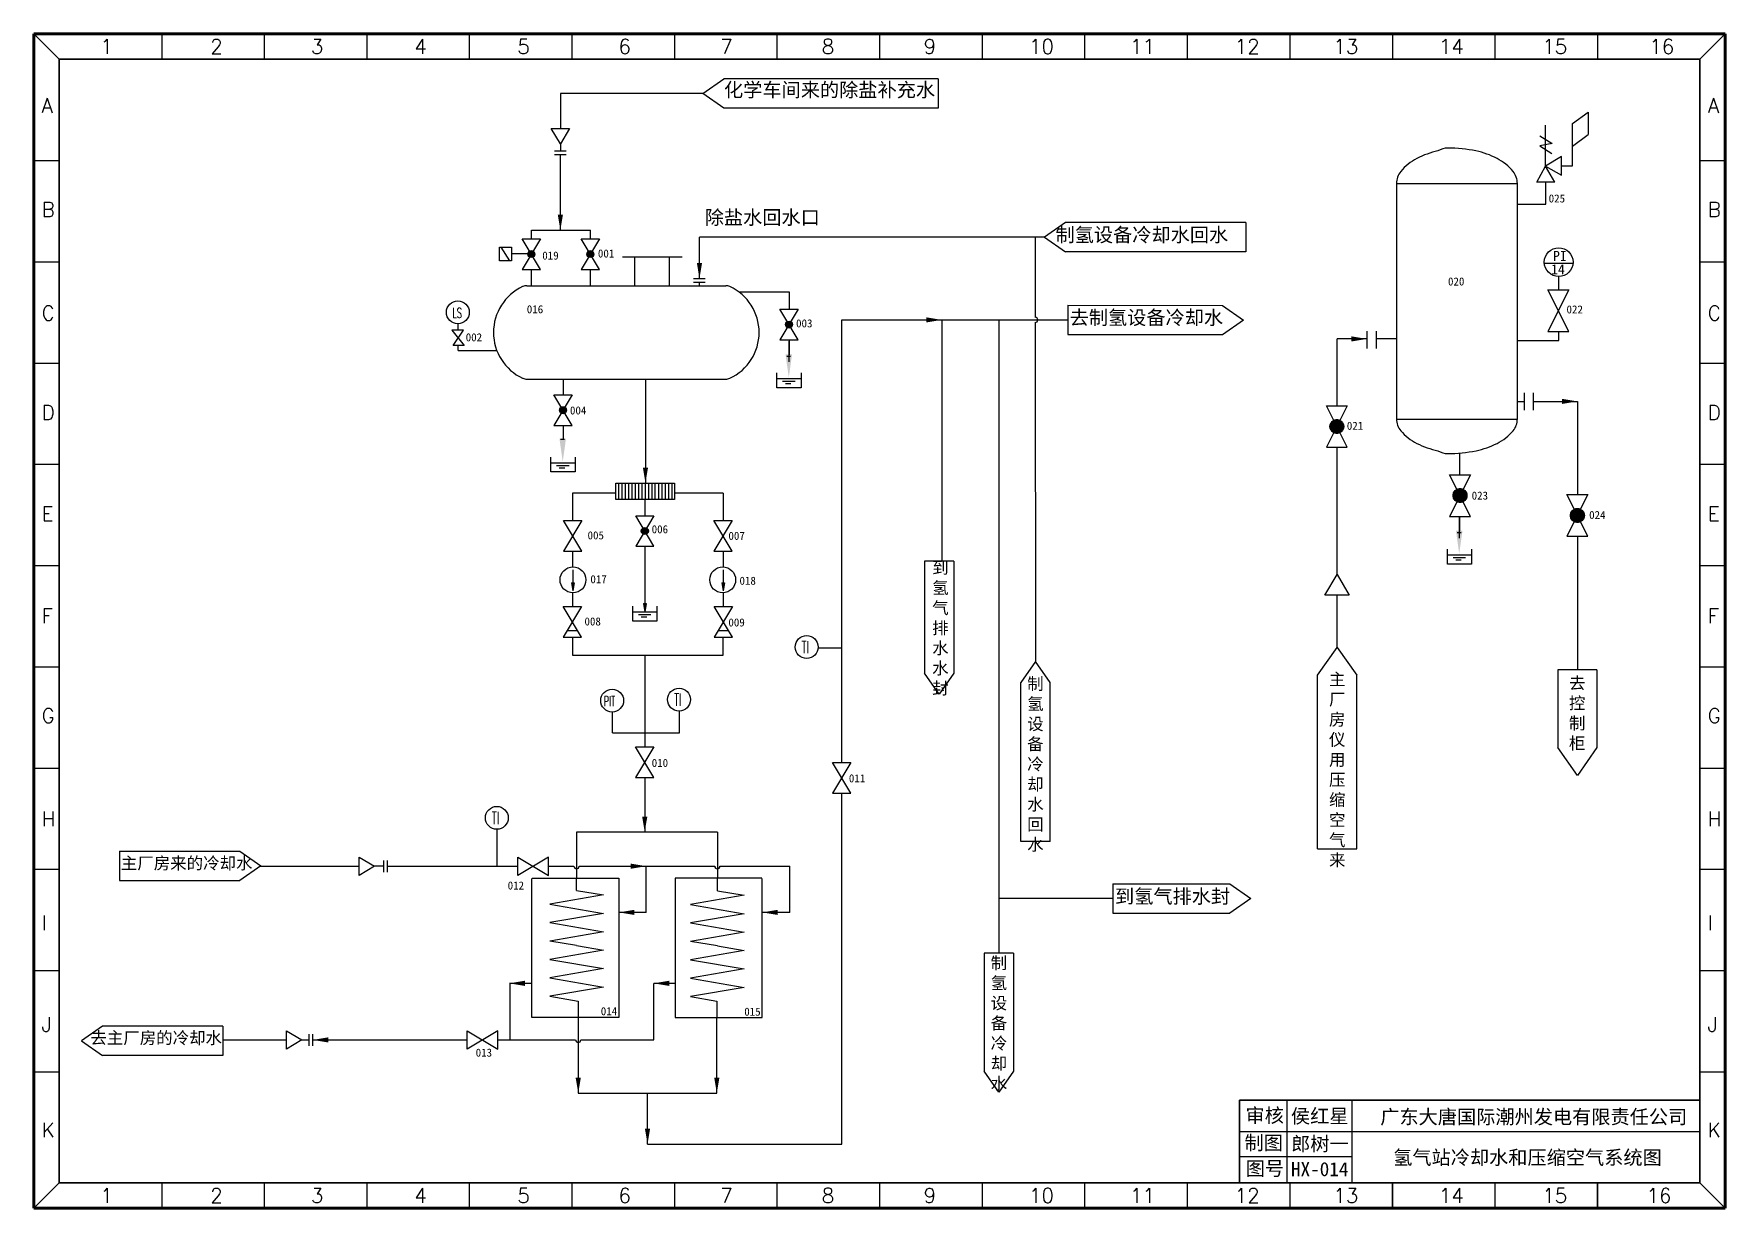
# Model space of a CAD drawing. Header units: millimetres. Extents: x 243 to 664, y 221 to 514.
import ezdxf

# ---------------------------------------------------------------- set-up
doc = ezdxf.new("R2010")
doc.units = ezdxf.units.MM
for name, pattern in [('ACAD_ISO04W100', [30.5, 24, -3, 0.5, -3]), ('ACAD_ISO12W100', [22, 12, -3, 0.5, -3, 0.5, -3]), ('DIVIDE', [1.25, 0.5, -0.25, 0, -0.25, 0, -0.25])]:
    doc.linetypes.add(name, pattern=pattern)
for name, color, linetype in [('1', 7, 'Continuous'), ('ASHADE', 5, 'DIVIDE'), ('OBJECT', 5, 'Continuous'), ('SD', 5, 'DIVIDE'), ('WORD', 5, 'Continuous')]:
    doc.layers.add(name, color=color, linetype=linetype)
doc.styles.add('HZ', font='Romand', dxfattribs={"width": 0.6, "height": 4, "bigfont": 'hztxt'})
doc.styles.get("Standard").update_dxf_attribs({"font": 'txt.shx', "height": 2})
doc.styles.add('样式 1', font='simfang_0.ttf', dxfattribs={"height": 2})

# ---------------------------------------------------------------- blocks, each defined once
blk = doc.blocks.new('A$C7A337745')
for p, q in [((0, 0), (0, 3.94)), ((0, 2.45), (6.38, 2.45)), ((6.38, 0), (0, 0)), ((1.48, 1.69), (4.79, 1.69)), ((2.22, 1.09), (3.67, 1.09)), ((6.38, 3.94), (6.38, 0))]:
    blk.add_line(p, q)

msp = doc.modelspace()

# ---------------------------------------------------------------- hatches: boundary and pattern name
h = msp.add_hatch(color=256)
h.paths.add_polyline_path([(367.62, 458.74, 0.26415), (367.2, 459.49), (366.75, 458.74), (367.2, 457.99, 0.26415)])
h.paths.add_polyline_path([(367.2, 459.49, 0.275569), (366.3, 459.49), (366.75, 458.74)])
h.paths.add_polyline_path([(366.3, 459.49, 0.26415), (365.88, 458.74, 0.26415), (366.3, 457.99), (366.75, 458.74)])
h.paths.add_polyline_path([(366.3, 457.99, 0.275569), (367.2, 457.99), (366.75, 458.74)])
h = msp.add_hatch(color=256)
h.paths.add_polyline_path([(382.29, 458.74, 0.26415), (381.87, 459.49), (381.42, 458.74), (381.87, 457.99, 0.26415)])
h.paths.add_polyline_path([(381.87, 459.49, 0.275569), (380.98, 459.49), (381.42, 458.74)])
h.paths.add_polyline_path([(380.98, 459.49, 0.26415), (380.55, 458.74, 0.26415), (380.98, 457.99), (381.42, 458.74)])
h.paths.add_polyline_path([(380.98, 457.99, 0.275569), (381.87, 457.99), (381.42, 458.74)])
h = msp.add_hatch(color=256)
h.paths.add_polyline_path([(431.73, 441.18, 0.26415), (431.3, 441.92), (430.86, 441.18), (431.3, 440.43, 0.26415)])
h.paths.add_polyline_path([(431.3, 441.92, 0.275569), (430.41, 441.92), (430.86, 441.18)])
h.paths.add_polyline_path([(430.41, 441.92, 0.26415), (429.98, 441.18, 0.26415), (430.41, 440.43), (430.86, 441.18)])
h.paths.add_polyline_path([(430.41, 440.43, 0.275569), (431.3, 440.43), (430.86, 441.18)])
h = msp.add_hatch(color=256)
h.paths.add_polyline_path([(375.48, 419.87, 0.26415), (375.05, 420.61), (374.61, 419.87), (375.05, 419.12, 0.26415)])
h.paths.add_polyline_path([(375.05, 420.61, 0.275569), (374.16, 420.61), (374.61, 419.87)])
h.paths.add_polyline_path([(374.16, 420.61, 0.26415), (373.74, 419.87, 0.26415), (374.16, 419.12), (374.61, 419.87)])
h.paths.add_polyline_path([(374.16, 419.12, 0.275569), (375.05, 419.12), (374.61, 419.87)])
h = msp.add_hatch(color=256)
h.paths.add_polyline_path([(395.84, 389.8, 0.26415), (395.42, 390.55), (394.97, 389.8), (395.42, 389.05, 0.26415)])
h.paths.add_polyline_path([(395.42, 390.55, 0.275569), (394.53, 390.55), (394.97, 389.8)])
h.paths.add_polyline_path([(394.53, 390.55, 0.26415), (394.1, 389.8, 0.26415), (394.53, 389.05), (394.97, 389.8)])
h.paths.add_polyline_path([(394.97, 389.8), (394.53, 389.05, 0.275569), (395.42, 389.05)])
for points in [[(598.41, 389.86), (596.8, 389.86), (597.6, 384.09)], [(395.32, 371.73), (394.63, 371.73), (394.97, 369.72)]]:
    msp.add_hatch(color=256).paths.add_polyline_path(points)
at = {"layer": 'ASHADE', "linetype": 'ByBlock'}
for points in [[(431.6, 433.77), (429.98, 433.77), (430.79, 428.01)], [(375.35, 412.78), (373.73, 412.78), (374.54, 407.02)]]:
    msp.add_hatch(color=0, dxfattribs=at).paths.add_polyline_path(points)
at = {"layer": 'OBJECT'}
for points in [[(377.39, 376.94), (376.69, 376.94), (377.04, 374.93)], [(414.83, 376.94), (414.13, 376.94), (414.48, 374.93)]]:
    msp.add_hatch(color=7, dxfattribs=at).paths.add_polyline_path(points)
at = {"layer": 'WORD', "linetype": 'ACAD_ISO12W100'}
h = msp.add_hatch(color=7, dxfattribs=at)
h.paths.add_polyline_path([(568.88, 415.81, 0.284079), (567.92, 417.36), (567.15, 415.81), (567.92, 414.27, 0.284079)])
h.paths.add_polyline_path([(567.15, 415.81), (566.38, 417.36, 0.284079), (565.42, 415.81, 0.284079), (566.38, 414.27)])
h.paths.add_polyline_path([(567.92, 417.36, 0.236068), (566.38, 417.36), (567.15, 415.81)])
h.paths.add_polyline_path([(567.15, 415.81), (566.38, 414.27, 0.236068), (567.92, 414.27)])
h = msp.add_hatch(color=7, dxfattribs=at)
h.paths.add_polyline_path([(599.54, 398.64, 0.284079), (598.58, 400.18), (597.81, 398.64), (598.58, 397.09, 0.284079)])
h.paths.add_polyline_path([(597.81, 398.64), (597.04, 400.18, 0.284079), (596.08, 398.64, 0.284079), (597.04, 397.09)])
h.paths.add_polyline_path([(598.58, 400.18, 0.236068), (597.04, 400.18), (597.81, 398.64)])
h.paths.add_polyline_path([(597.81, 398.64), (597.04, 397.09, 0.236068), (598.58, 397.09)])
h = msp.add_hatch(color=7, dxfattribs=at)
h.paths.add_polyline_path([(628.73, 393.67, 0.284079), (627.78, 395.21), (627.01, 393.67), (627.78, 392.12, 0.284079)])
h.paths.add_polyline_path([(627.01, 393.67), (626.23, 395.21, 0.284079), (625.28, 393.67, 0.284079), (626.23, 392.12)])
h.paths.add_polyline_path([(627.78, 395.21, 0.236068), (626.23, 395.21), (627.01, 393.67)])
h.paths.add_polyline_path([(627.01, 393.67), (626.23, 392.12, 0.236068), (627.78, 392.12)])

# ---------------------------------------------------------------- linework, layer by layer
at = {"color": 0, "lineweight": 50}
for p, q in [((242.94, 221.24), (242.94, 513.56)), ((242.94, 513.56), (663.78, 513.56)), ((663.78, 513.56), (663.78, 221.24)), ((663.78, 221.24), (242.94, 221.24))]:
    msp.add_line(p, q, dxfattribs=at)
at = {"color": 0}
for p, q in [((249.24, 507.26), (242.94, 513.56)), ((274.75, 513.56), (274.75, 507.26)), ((300.27, 513.56), (300.27, 507.26)), ((325.78, 513.56), (325.78, 507.26)), ((351.3, 513.56), (351.3, 507.26)), ((376.81, 513.56), (376.81, 507.26)), ((402.33, 513.56), (402.33, 507.26)), ((427.84, 513.56), (427.84, 507.26)), ((453.36, 513.56), (453.36, 507.26)), ((478.87, 513.56), (478.87, 507.26)), ((504.39, 513.56), (504.39, 507.26)), ((529.9, 513.56), (529.9, 507.26)), ((555.42, 513.56), (555.42, 507.26)), ((580.98, 513.56), (580.98, 507.26)), ((606.49, 513.56), (606.49, 507.26)), ((632.01, 513.56), (632.01, 507.26)), ((657.48, 507.26), (663.78, 513.56)), ((249.24, 481.92), (242.94, 481.92)), ((663.78, 481.92), (657.48, 481.92)), ((663.78, 481.92), (657.48, 481.92)), ((249.24, 456.72), (242.94, 456.72)), ((663.78, 456.72), (657.48, 456.72)), ((249.24, 431.52), (242.94, 431.52)), ((663.78, 431.52), (657.48, 431.52)), ((249.24, 406.32), (242.94, 406.32)), ((663.78, 406.32), (657.48, 406.32)), ((249.24, 381.12), (242.94, 381.12)), ((663.78, 381.12), (657.48, 381.12)), ((249.24, 355.92), (242.94, 355.92)), ((663.78, 355.92), (657.48, 355.92)), ((249.24, 330.72), (242.94, 330.72)), ((663.78, 330.72), (657.48, 330.72)), ((249.24, 305.52), (242.94, 305.52)), ((663.78, 305.52), (657.48, 305.52)), ((249.24, 280.32), (242.94, 280.32)), ((663.78, 280.32), (657.48, 280.32)), ((249.24, 255.12), (242.94, 255.12)), ((663.78, 255.12), (657.48, 255.12)), ((554.79, 227.54), (554.79, 248.17)), ((570.94, 227.54), (570.94, 248.17)), ((542.91, 240.37), (657.48, 240.37)), ((559.33, 240.37), (657.29, 240.37)), ((542.91, 234.1), (570.92, 234.1)), ((249.24, 227.54), (242.94, 221.24)), ((274.75, 227.54), (274.75, 221.24)), ((274.75, 227.54), (274.75, 221.24)), ((300.27, 227.54), (300.27, 221.24)), ((325.78, 227.54), (325.78, 221.24)), ((351.3, 227.54), (351.3, 221.24)), ((376.81, 227.54), (376.81, 221.24)), ((402.33, 227.54), (402.33, 221.24)), ((427.84, 227.54), (427.84, 221.24)), ((453.36, 227.54), (453.36, 221.24)), ((478.87, 227.54), (478.87, 221.24)), ((504.39, 227.54), (504.39, 221.24)), ((529.9, 227.54), (529.9, 221.24)), ((555.42, 227.54), (555.42, 221.24)), ((555.42, 227.54), (555.42, 221.24)), ((580.93, 227.54), (580.93, 221.24)), ((580.98, 227.54), (580.98, 221.24)), ((606.45, 227.54), (606.45, 221.24)), ((606.49, 227.54), (606.49, 221.24)), ((631.96, 227.54), (631.96, 221.24)), ((632.01, 227.54), (632.01, 221.24)), ((657.48, 227.54), (663.78, 221.24))]:
    msp.add_line(p, q, dxfattribs=at)
at = {"color": 0, "lineweight": 30}
for p, q in [((249.24, 507.26), (657.48, 507.26)), ((249.24, 227.54), (249.24, 507.26)), ((657.48, 507.26), (657.48, 227.54)), ((542.91, 248.17), (657.48, 248.17)), ((542.91, 227.54), (542.91, 248.17)), ((657.48, 227.54), (249.24, 227.54))]:
    msp.add_line(p, q, dxfattribs=at)
for p, q in [((467.99, 502.37), (467.99, 495.05)), ((621.38, 476.66), (616.94, 476.66)), ((544.48, 466.58), (544.48, 459.27)), ((576.91, 439.57), (576.91, 435.25)), ((613.75, 424.19), (613.75, 419.87)), ((597.67, 409.08), (597.67, 403.84)), ((394.97, 397.62), (394.97, 393.75)), ((597.67, 393.45), (597.67, 389.74)), ((597.67, 388.02), (597.67, 393.13)), ((597.08, 389.41), (598.07, 389.41)), ((394.97, 385.99), (394.97, 371.73)), ((394.63, 371.73), (394.97, 369.72)), ((394.63, 371.73), (395.32, 371.73)), ((395.32, 371.73), (394.97, 369.72)), ((375.65, 365), (378.25, 365)), ((413.18, 365), (415.78, 365))]:
    msp.add_line(p, q)
at = {"color": 3}
msp.add_line((409.42, 498.71), (373.95, 498.71), dxfattribs=at)
at = {"color": 251}
for p, q in [((582.01, 476.29), (582.01, 417.68)), ((582.01, 476.29), (612.07, 476.29)), ((612.07, 417.68), (612.07, 476.29)), ((389.39, 458.02), (404.27, 458.02)), ((392.45, 450.86), (392.45, 458.02)), ((401.08, 450.86), (401.08, 458.02)), ((365.62, 450.86), (415.11, 450.86)), ((365.62, 427.6), (415.11, 427.6)), ((582.01, 417.68), (612.07, 417.68))]:
    msp.add_line(p, q, dxfattribs=at)
at = {"color": 40}
msp.add_line((494.42, 462.93), (408.56, 462.93), dxfattribs=at)
at = {"color": 142}
for p, q in [((483.07, 442.35), (483.07, 284.7)), ((299.22, 306.37), (323.93, 306.37)), ((329.99, 306.37), (327.74, 306.37)), ((511.38, 298.32), (483.07, 298.32))]:
    msp.add_line(p, q, dxfattribs=at)
at = {"color": 7}
for p, q in [((388.41, 401.74), (388.41, 397.62)), ((389.23, 401.74), (389.23, 397.62)), ((390.05, 401.74), (390.05, 397.62)), ((390.87, 401.74), (390.87, 397.62)), ((391.74, 401.74), (391.74, 397.62)), ((392.56, 401.74), (392.56, 397.62)), ((393.38, 401.74), (393.38, 397.62)), ((394.2, 401.74), (394.2, 397.62)), ((395.03, 401.74), (395.03, 397.62)), ((395.85, 401.74), (395.85, 397.62)), ((396.67, 401.74), (396.67, 397.62)), ((397.49, 401.74), (397.49, 397.62)), ((398.36, 401.74), (398.36, 397.62)), ((399.18, 401.74), (399.18, 397.62)), ((400, 401.74), (400, 397.62)), ((400.82, 401.74), (400.82, 397.62)), ((401.72, 401.74), (401.72, 397.62)), ((366.83, 268.72), (366.83, 303.3)), ((366.92, 303.39), (388.46, 303.39)), ((388.46, 303.39), (388.46, 268.72)), ((402.53, 303.39), (402.53, 268.72)), ((424.07, 303.39), (402.53, 303.39)), ((424.16, 268.72), (424.16, 303.3)), ((388.46, 268.72), (366.83, 268.72)), ((402.53, 268.72), (424.16, 268.72))]:
    msp.add_line(p, q, dxfattribs=at)
at = {"color": 1}
for p, q in [((366.83, 277.21), (361.26, 277.21)), ((361.34, 277.21), (361.34, 263.13)), ((402.53, 277.21), (397.17, 277.21)), ((397.17, 263.13), (397.17, 277.21)), ((289.98, 263.13), (305.83, 263.13)), ((309.64, 263.13), (311.43, 263.13)), ((312.35, 263.13), (341.65, 263.13)), ((341.65, 263.13), (350.76, 263.13)), ((358.51, 263.13), (377.75, 263.13)), ((379.04, 263.13), (397.17, 263.13))]:
    msp.add_line(p, q, dxfattribs=at)
at = {"color": 251}
for points in [[(612.07, 476.29, 0.171859), (611, 479.3, 0.104702), (607.01, 482.54, 0.066092), (601.77, 484.4, 0.052233), (594.79, 485.13, 0.141536), (592.3, 484.4, 0.066092), (587.07, 482.54, 0.104702), (583.07, 479.3, 0.171859), (582.01, 476.29, 0.197562)], [(582.01, 417.68, 0.175263), (583.06, 414.77, 0.1041), (587.07, 411.6, 0.064725), (592.3, 409.79, 0.137836), (594.79, 409.08, 0.05088), (601.78, 409.79, 0.064725), (607.01, 411.6, 0.1041), (611.02, 414.77, 0.175263), (612.07, 417.68, 0.201475)]]:
    msp.add_lwpolyline(points, format="xyb", dxfattribs=at)
at = {"color": 7}
msp.add_lwpolyline([(387.73, 401.74), (402.38, 401.74), (402.38, 397.62), (387.73, 397.62)], close=True, dxfattribs=at)
for centre in [(366.75, 458.74), (381.42, 458.74), (430.86, 441.18), (374.61, 419.87), (394.97, 389.8)]:
    msp.add_circle(centre, 0.872)
for centre in [(377.09, 377.64), (414.34, 377.64)]:
    msp.add_circle(centre, 3.22, dxfattribs=at)
at = {"color": 251}
for centre, radius, start, end in [((369.89, 439.23), 12.58, 115.0133, 244.9867), ((365.62, 448.39), 2.47, 90, 115.0133), ((415.11, 448.39), 2.47, 64.9867, 90), ((410.83, 439.23), 12.58, 295.0133, 64.9867), ((365.62, 430.07), 2.47, 244.9867, 270), ((415.11, 430.07), 2.47, 270, 295.0096)]:
    msp.add_arc(centre, radius, start, end, dxfattribs=at)
at = {"color": 40}
msp.add_arc((492.11, 442.35), 0.649, 270, 90, dxfattribs=at)
at = {"color": 142}
for centre in [(377.98, 306.37), (413.01, 306.37)]:
    msp.add_arc(centre, 0.649, 180, 360, dxfattribs=at)
at = {"color": 1}
msp.add_arc((378.4, 263.13), 0.649, 180, 0, dxfattribs=at)
for points in [[(365.12, 277.86), (365.12, 276.57), (361.26, 277.21)], [(401.03, 277.86), (401.03, 276.57), (397.17, 277.21)], [(316.21, 263.77), (316.21, 262.48), (312.35, 263.13)]]:
    msp.add_solid(points, dxfattribs=at)
at = {"layer": '1'}
for p, q in [((409.42, 498.71), (414.63, 502.37)), ((414.63, 495.05), (409.42, 498.71)), ((499.62, 466.58), (494.42, 462.93)), ((494.42, 462.93), (499.62, 459.27)), ((500.25, 446.01), (500.25, 438.7)), ((538.72, 445.95), (543.92, 442.29)), ((543.92, 442.29), (538.72, 438.64)), ((471.85, 382.3), (464.54, 382.3)), ((562.36, 353.89), (567.23, 360.83)), ((567.23, 360.83), (572.1, 353.89)), ((567.23, 360.83), (572.1, 353.89)), ((468.19, 349.21), (464.54, 354.41)), ((471.85, 354.41), (468.19, 349.21)), ((492.15, 357.29), (488.49, 352.09)), ((492.15, 357.29), (488.49, 352.09)), ((495.8, 352.09), (492.15, 357.29)), ((631.88, 355.28), (622.13, 355.28)), ((627.01, 328.97), (622.13, 335.91)), ((627.01, 328.97), (622.13, 335.91)), ((631.88, 335.91), (627.01, 328.97)), ((495.8, 312.51), (488.49, 312.51)), ((264.26, 310.13), (264.26, 302.82)), ((294.21, 310.13), (299.41, 306.48)), ((562.36, 310.67), (572.1, 310.67)), ((299.41, 306.48), (294.21, 302.82)), ((511.38, 301.97), (511.38, 294.66)), ((540.55, 301.97), (545.75, 298.32)), ((545.75, 298.32), (540.55, 294.66)), ((486.73, 284.7), (479.42, 284.7)), ((259.99, 266.53), (254.79, 262.88)), ((289.98, 266.53), (289.98, 259.22)), ((254.79, 262.88), (259.99, 259.22)), ((483.07, 250.11), (479.42, 255.31)), ((483.07, 250.11), (479.42, 255.31)), ((486.73, 255.31), (483.07, 250.11))]:
    msp.add_line(p, q, dxfattribs=at)
at = {"layer": '1', "color": 7}
for p, q in [((467.99, 502.37), (414.63, 502.37)), ((467.99, 495.05), (414.63, 495.05)), ((544.48, 466.58), (499.62, 466.58)), ((544.48, 459.27), (499.62, 459.27)), ((500.25, 446.01), (538.72, 445.95)), ((500.25, 438.7), (538.8, 438.7)), ((464.54, 382.3), (464.54, 354.41)), ((471.85, 382.3), (471.85, 354.41)), ((562.36, 310.67), (562.36, 353.89)), ((572.1, 310.67), (572.1, 353.89)), ((622.13, 355.28), (622.13, 335.91)), ((631.88, 355.28), (631.88, 335.91)), ((488.49, 312.51), (488.49, 352.09)), ((495.8, 312.51), (495.8, 352.09)), ((264.26, 310.13), (294.21, 310.13)), ((264.26, 302.82), (294.21, 302.82)), ((511.38, 301.97), (540.55, 301.97)), ((511.38, 294.66), (540.55, 294.66)), ((479.42, 284.7), (479.42, 255.31)), ((486.73, 284.7), (486.73, 255.31)), ((289.98, 266.53), (259.99, 266.53)), ((289.98, 259.22), (259.99, 259.22))]:
    msp.add_line(p, q, dxfattribs=at)
at = {"layer": 'OBJECT', "color": 3, "linetype": 'ACAD_ISO04W100'}
for p, q in [((373.95, 498.71), (373.95, 489.97)), ((373.95, 486.15), (373.95, 484.36))]:
    msp.add_line(p, q, dxfattribs=at)
at = {"layer": 'OBJECT', "color": 7}
for p, q in [((625.82, 491.21), (629.66, 494.07)), ((629.66, 494.07), (629.66, 488.48)), ((371.68, 489.97), (376.22, 489.97)), ((373.95, 486.15), (371.68, 489.97)), ((376.22, 489.97), (373.95, 486.15)), ((619.08, 480.65), (619.08, 490.85)), ((625.82, 480.71), (625.82, 491.21)), ((625.82, 485.62), (629.66, 488.48)), ((375.41, 484.36), (372.49, 484.36)), ((617.64, 488.14), (620.75, 486.27)), ((620.75, 486.27), (617.64, 485.65)), ((617.64, 485.65), (620.65, 483.79)), ((375.41, 483.44), (372.49, 483.44)), ((616.94, 476.66), (619.08, 480.65)), ((623.02, 483.01), (619.08, 480.65)), ((621.38, 476.66), (619.08, 480.65)), ((619.08, 480.65), (623.02, 478.41)), ((623.02, 478.41), (623.02, 483.01)), ((623.02, 480.71), (625.82, 480.71)), ((361.42, 457.05), (359.2, 460.47)), ((367.06, 458.76), (361.82, 458.76)), ((364.48, 462.55), (369.02, 462.55)), ((369.02, 454.93), (364.48, 462.55)), ((369.02, 462.55), (364.48, 454.93)), ((383.7, 462.55), (379.15, 454.93)), ((383.7, 454.93), (379.15, 462.55)), ((379.15, 462.55), (383.7, 462.55)), ((364.48, 454.93), (369.02, 454.93)), ((379.15, 454.93), (383.7, 454.93)), ((410.02, 452.58), (407.11, 452.58)), ((622.35, 449.81), (622.35, 453.05)), ((619.69, 449.81), (624.87, 449.81)), ((624.87, 439.44), (619.69, 449.81)), ((624.87, 449.81), (619.69, 439.44)), ((428.58, 444.99), (433.13, 444.99)), ((433.13, 437.36), (428.58, 444.99)), ((433.13, 444.99), (428.58, 437.36)), ((349.89, 439.77), (346.95, 439.77)), ((346.95, 439.77), (350, 435.96)), ((347.25, 435.96), (349.89, 439.77)), ((348.53, 439.77), (348.53, 441.39)), ((574.61, 439.57), (574.61, 435.25)), ((619.69, 439.44), (624.87, 439.44)), ((350, 435.96), (347.25, 435.96)), ((348.53, 434.74), (348.53, 435.96)), ((348.53, 434.74), (358.14, 434.74)), ((428.58, 437.36), (433.13, 437.36)), ((376.88, 423.68), (372.33, 416.06)), ((376.88, 416.06), (372.33, 423.68)), ((372.33, 423.68), (376.88, 423.68)), ((564.56, 421), (569.74, 421)), ((569.74, 421), (564.56, 410.63)), ((569.74, 410.63), (564.56, 421)), ((616.04, 424.19), (616.04, 419.87)), ((372.33, 416.06), (376.88, 416.06)), ((564.56, 410.63), (569.74, 410.63)), ((600.4, 393.45), (595.22, 403.82)), ((600.4, 403.82), (595.22, 393.45)), ((595.22, 403.82), (600.4, 403.82)), ((629.6, 388.48), (624.41, 398.85)), ((629.6, 398.85), (624.41, 388.48)), ((624.41, 398.85), (629.6, 398.85)), ((379.28, 392.39), (374.74, 384.77)), ((379.28, 384.77), (374.74, 392.39)), ((374.74, 392.39), (379.28, 392.39)), ((392.7, 393.61), (397.25, 393.61)), ((397.25, 385.99), (392.7, 393.61)), ((397.25, 393.61), (392.7, 385.99)), ((412.15, 392.39), (416.69, 392.39)), ((416.69, 384.77), (412.15, 392.39)), ((416.69, 392.39), (412.15, 384.77)), ((595.22, 393.45), (600.4, 393.45)), ((624.41, 388.48), (629.6, 388.48)), ((374.74, 384.77), (379.28, 384.77)), ((392.7, 385.99), (397.25, 385.99)), ((412.15, 384.77), (416.69, 384.77)), ((377.04, 380.13), (377.04, 376.94)), ((414.48, 380.13), (414.48, 376.94)), ((564.2, 373.86), (567.23, 378.94)), ((567.23, 378.94), (570.26, 373.86)), ((376.69, 376.94), (377.39, 376.94)), ((376.69, 376.94), (377.04, 374.93)), ((377.39, 376.94), (377.04, 374.93)), ((414.13, 376.94), (414.83, 376.94)), ((414.13, 376.94), (414.48, 374.93)), ((414.83, 376.94), (414.48, 374.93)), ((374.68, 371), (379.22, 371)), ((379.22, 363.37), (374.68, 371)), ((379.22, 371), (374.68, 363.37)), ((416.75, 371), (412.21, 363.37)), ((416.75, 363.37), (412.21, 371)), ((412.21, 371), (416.75, 371)), ((570.26, 373.86), (564.2, 373.86)), ((374.68, 363.37), (379.22, 363.37)), ((412.21, 363.37), (416.75, 363.37)), ((443.96, 360.67), (438.08, 360.67)), ((386.9, 339.55), (386.9, 344.76)), ((403.56, 339.55), (403.56, 345)), ((386.9, 339.55), (403.56, 339.55)), ((397.21, 336.05), (392.67, 328.43)), ((397.21, 328.43), (392.67, 336.05)), ((392.67, 336.05), (397.21, 336.05)), ((392.67, 328.43), (397.21, 328.43)), ((441.69, 332.15), (446.23, 332.15)), ((446.23, 324.53), (441.69, 332.15)), ((446.23, 332.15), (441.69, 324.53)), ((441.69, 324.53), (446.23, 324.53)), ((358.2, 306.37), (358.2, 315.55)), ((323.93, 304.09), (323.93, 308.64)), ((323.93, 308.64), (327.74, 306.37)), ((329.99, 304.91), (329.99, 307.82)), ((330.91, 304.91), (330.91, 307.82)), ((363.37, 304.09), (363.37, 308.64)), ((363.37, 308.64), (370.99, 304.09)), ((370.99, 308.64), (363.37, 304.09)), ((370.99, 304.09), (370.99, 308.64)), ((327.74, 306.37), (323.93, 304.09)), ((305.83, 265.4), (309.64, 263.13)), ((305.83, 260.85), (305.83, 265.4)), ((350.76, 265.4), (358.38, 260.85)), ((358.38, 265.4), (350.76, 260.85)), ((350.76, 260.85), (350.76, 265.4)), ((358.38, 260.85), (358.38, 265.4)), ((309.64, 263.13), (305.83, 260.85)), ((311.43, 261.67), (311.43, 264.58)), ((312.35, 261.67), (312.35, 264.58))]:
    msp.add_line(p, q, dxfattribs=at)
at = {"layer": 'OBJECT', "color": 3}
for p, q in [((373.95, 475.38), (373.95, 483.44)), ((373.95, 464.7), (373.95, 475.38)), ((366.75, 464.68), (381.45, 464.68)), ((366.75, 462.69), (366.75, 464.68)), ((381.42, 462.66), (381.42, 464.68)), ((366.75, 450.93), (366.75, 454.93)), ((381.42, 450.88), (381.42, 454.93))]:
    msp.add_line(p, q, dxfattribs=at)
at = {"layer": 'OBJECT', "color": 0}
for p, q in [((619.16, 471.17), (619.16, 476.67)), ((612.07, 471.17), (619.16, 471.17)), ((410.02, 451.66), (407.11, 451.66)), ((418.38, 449.3), (430.86, 449.3)), ((430.86, 449.3), (430.86, 445.13)), ((622.35, 437.26), (622.35, 439.44)), ((430.86, 437.36), (430.86, 433.65)), ((430.86, 431.93), (430.86, 437.05)), ((612.07, 437.26), (622.35, 437.26)), ((374.61, 427.52), (374.61, 423.82)), ((374.61, 416.06), (374.61, 412.66))]:
    msp.add_line(p, q, dxfattribs=at)
at = {"layer": 'OBJECT', "color": 40}
for p, q in [((408.56, 452.63), (408.56, 462.93)), ((395.12, 427.6), (395.12, 401.74)), ((377.01, 399.26), (377.01, 392.53)), ((387.73, 399.26), (377.01, 399.26)), ((414.42, 399.26), (402.38, 399.26)), ((414.42, 399.26), (414.42, 392.53)), ((377.01, 384.77), (377.01, 380.89)), ((414.42, 384.77), (414.42, 380.89)), ((376.95, 374.38), (376.95, 371)), ((414.48, 374.38), (414.48, 371)), ((376.95, 363.37), (376.95, 358.89)), ((414.48, 358.89), (414.48, 363.37)), ((376.95, 358.89), (414.48, 358.89)), ((394.94, 358.89), (394.94, 336.05)), ((394.94, 328.43), (394.94, 314.86)), ((413.01, 314.86), (377.98, 314.86)), ((377.98, 314.86), (377.98, 303.39)), ((413.01, 314.86), (413.01, 303.39)), ((377.98, 300.35), (377.98, 303.39)), ((413.01, 300.26), (413.01, 303.39)), ((384.65, 299.2), (371.31, 296.91)), ((377.98, 300.35), (384.65, 299.2)), ((419.68, 299.12), (406.34, 296.83)), ((413.01, 300.26), (419.68, 299.12)), ((371.31, 296.91), (384.65, 294.62)), ((384.65, 294.62), (371.31, 292.33)), ((406.34, 296.83), (419.68, 294.53)), ((371.31, 292.33), (384.65, 290.03)), ((419.68, 294.53), (406.34, 292.24)), ((406.34, 292.24), (419.68, 289.95)), ((384.65, 290.03), (371.31, 287.74)), ((377.98, 286.6), (371.31, 287.74)), ((419.68, 289.95), (406.34, 287.66)), ((413.01, 286.51), (406.34, 287.66))]:
    msp.add_line(p, q, dxfattribs=at)
at = {"layer": 'OBJECT', "color": 251}
for p, q in [((408.56, 450.88), (408.56, 451.66)), ((582.01, 437.61), (576.91, 437.61)), ((612.09, 422.07), (613.75, 422.07))]:
    msp.add_line(p, q, dxfattribs=at)
at = {"layer": 'OBJECT', "color": 142}
for p, q in [((443.96, 332.15), (443.96, 442.35)), ((443.96, 442.35), (500.25, 442.35)), ((443.96, 237.17), (443.96, 324.53)), ((330.91, 306.37), (363.37, 306.37)), ((370.99, 306.37), (377.33, 306.37)), ((378.63, 306.37), (412.36, 306.37)), ((395.29, 294.87), (395.29, 306.37)), ((413.66, 306.37), (431.08, 306.37)), ((431.08, 294.87), (431.08, 306.37)), ((395.29, 294.87), (388.52, 294.87)), ((431.08, 294.87), (424.16, 294.87)), ((377.98, 286.6), (384.65, 285.45)), ((413.01, 286.51), (419.68, 285.37)), ((384.65, 285.45), (371.31, 283.16)), ((371.31, 283.16), (384.65, 280.87)), ((419.68, 285.37), (406.34, 283.08)), ((406.34, 283.08), (419.68, 280.78)), ((384.65, 280.87), (371.31, 278.58)), ((371.31, 278.58), (384.65, 276.28)), ((419.68, 280.78), (406.34, 278.49)), ((406.34, 278.49), (419.68, 276.2)), ((384.65, 276.28), (371.31, 273.99)), ((371.31, 273.99), (378.4, 272.78)), ((419.68, 276.2), (406.34, 273.91)), ((406.34, 273.91), (412.88, 272.79)), ((378.4, 272.78), (378.4, 268.72)), ((412.88, 272.79), (412.88, 268.72)), ((378.4, 268.72), (378.4, 249.87)), ((412.88, 249.87), (412.88, 268.72)), ((378.4, 249.87), (412.88, 249.87)), ((395.64, 237.17), (395.64, 249.87)), ((395.64, 237.17), (443.96, 237.17))]:
    msp.add_line(p, q, dxfattribs=at)
at = {"layer": 'OBJECT', "color": 4}
for p, q in [((567.23, 421), (567.23, 437.61)), ((574.61, 437.61), (567.23, 437.61)), ((616.04, 422.07), (627.01, 422.07)), ((627.01, 422.07), (627.01, 398.85)), ((567.23, 378.94), (567.23, 410.63)), ((627.01, 388.48), (627.01, 355.28)), ((567.23, 360.83), (567.23, 373.86))]:
    msp.add_line(p, q, dxfattribs=at)
at = {"layer": 'OBJECT', "color": 7}
msp.add_lwpolyline([(361.82, 457.04), (358.78, 457.04), (358.78, 460.47), (361.82, 460.47)], close=True, dxfattribs=at)
for centre, radius in [((622.36, 456.73), 3.58), ((348.44, 444.24), 2.85), ((597.81, 398.64), 1.73), ((627.01, 393.67), 1.73), ((627.01, 393.67), 1.73), ((435.24, 360.91), 2.85), ((386.84, 347.6), 2.85), ((403.49, 347.84), 2.85), ((358.14, 318.4), 2.85)]:
    msp.add_circle(centre, radius, dxfattribs=at)
at = {"layer": 'OBJECT', "color": 3, "linetype": 'ByBlock'}
msp.add_solid([(373.31, 468.56), (374.59, 468.56), (373.95, 464.7)], dxfattribs=at)
at = {"layer": 'OBJECT', "color": 40, "linetype": 'ByBlock'}
for points in [[(407.92, 456.49), (409.21, 456.49), (408.56, 452.63)], [(394.48, 405.6), (395.77, 405.6), (395.12, 401.74)], [(394.3, 318.72), (395.59, 318.72), (394.94, 314.86)]]:
    msp.add_solid(points, dxfattribs=at)
at = {"layer": 'OBJECT', "color": 142, "linetype": 'ByBlock'}
for points in [[(464.98, 443), (464.98, 441.71), (468.84, 442.35)], [(391.43, 305.72), (391.43, 307.01), (395.29, 306.37)], [(392.38, 295.51), (392.38, 294.23), (388.52, 294.87)], [(428.02, 295.51), (428.02, 294.23), (424.16, 294.87)], [(377.75, 253.74), (379.04, 253.74), (378.4, 249.87)], [(412.23, 253.74), (413.52, 253.74), (412.88, 249.87)], [(394.99, 241.03), (396.28, 241.03), (395.64, 237.17)]]:
    msp.add_solid(points, dxfattribs=at)
at = {"layer": 'OBJECT', "color": 4}
for points in [[(570.75, 436.97), (570.75, 438.26), (574.61, 437.61)], [(623.15, 421.43), (623.15, 422.71), (627.01, 422.07)]]:
    msp.add_solid(points, dxfattribs=at)
at = {"layer": 'SD', "color": 0, "ltscale": 15}
for p, q in [((430.27, 433.32), (431.25, 433.32)), ((374.02, 412.66), (375, 412.66))]:
    msp.add_line(p, q, dxfattribs=at)
at = {"layer": 'WORD', "color": 40}
for p, q in [((492.11, 462.93), (492.11, 443)), ((492.11, 441.7), (492.15, 357.29))]:
    msp.add_line(p, q, dxfattribs=at)
at = {"layer": 'WORD', "color": 7}
msp.add_line((618.79, 456.45), (625.92, 456.45), dxfattribs=at)
at = {"layer": 'WORD', "color": 142}
msp.add_line((468.84, 442.35), (468.84, 382.5), dxfattribs=at)
at = {"layer": 'WORD', "color": 7, "linetype": 'ACAD_ISO12W100'}
for centre in [(567.15, 415.81), (597.81, 398.64), (627.01, 393.67)]:
    msp.add_circle(centre, 1.73, dxfattribs=at)

# ---------------------------------------------------------------- block references
at = {"xscale": 0.9450000000000615, "yscale": 0.9450000000000615, "zscale": 0.9449999999999998}
for p in [(427.84, 425.48), (371.59, 404.49), (594.66, 381.57), (391.96, 367.4)]:
    msp.add_blockref('A$C7A337745', p, dxfattribs=at)

# ---------------------------------------------------------------- texts
at = {"color": 0}
for s, height, p in [('1', 3.62, (259.5, 508.6)), ('2', 3.62, (286.83, 508.6)), ('3', 3.62, (311.88, 508.6)), ('4', 3.62, (337.62, 508.6)), ('5', 3.62, (363.26, 508.6)), ('6', 3.62, (388.4, 508.6)), ('7', 3.62, (413.74, 508.6)), ('8', 3.62, (438.99, 508.6)), ('9', 3.62, (464.33, 508.6)), ('10', 3.616, (490.57, 508.6)), ('11', 3.616, (515.71, 508.6)), ('12', 3.616, (541.75, 508.6)), ('13', 3.616, (566.3, 508.6)), ('14', 3.616, (592.54, 508.6)), ('15', 3.616, (618.28, 508.6)), ('16', 3.616, (644.92, 508.6)), ('A', 3.62, (244.9, 493.91)), ('A', 3.62, (659.44, 493.91)), ('B', 3.62, (244.9, 468.01)), ('B', 3.62, (659.44, 468.01)), ('C', 3.62, (244.9, 442.23)), ('C', 3.62, (659.44, 442.23)), ('D', 3.62, (244.9, 417.5)), ('D', 3.62, (659.44, 417.5)), ('E', 3.62, (244.9, 392.3)), ('E', 3.62, (659.44, 392.3)), ('F', 3.62, (244.9, 366.87)), ('F', 3.62, (659.44, 366.87)), ('G', 3.62, (244.9, 342.02)), ('G', 3.62, (659.44, 342.02)), ('H', 3.62, (244.9, 316.36)), ('H', 3.62, (659.44, 316.36)), ('I', 3.62, (244.9, 290.46)), ('I', 3.62, (659.44, 290.46)), ('J', 3.62, (244.9, 265.15)), ('J', 3.62, (659.44, 265.15)), ('K', 3.62, (244.9, 238.9)), ('K', 3.62, (659.44, 238.9)), ('1', 3.62, (259.5, 222.58)), ('2', 3.62, (286.83, 222.58)), ('3', 3.62, (311.88, 222.58)), ('4', 3.62, (337.62, 222.58)), ('5', 3.62, (363.26, 222.58)), ('6', 3.62, (388.4, 222.58)), ('7', 3.62, (413.74, 222.58)), ('8', 3.62, (438.99, 222.58)), ('9', 3.62, (464.33, 222.58)), ('10', 3.616, (490.57, 222.58)), ('11', 3.616, (515.71, 222.58)), ('12', 3.616, (541.75, 222.58)), ('13', 3.616, (566.3, 222.58)), ('14', 3.616, (592.54, 222.58)), ('15', 3.616, (618.28, 222.58)), ('16', 3.616, (644.21, 222.58))]:
    msp.add_text(s, height=height, dxfattribs=at).set_placement(p)
at = {"attachment_point": 1}
for s, width, insert, char_height in [('{\\fFangSong_GB2312|b0|i0|c134|p49;化学车间来的除盐补充水}', 63.1507, (414.67, 501.36), 3.5), ('{\\fFangSong_GB2312|b0|i0|c134|p49;除盐水回水口}', 32.3586, (409.87, 469.61), 3.5), ('{\\fFangSong_GB2312|b0|i0|c134|p49;制氢设备冷却水回水}', 46.8505, (497.16, 465.28), 3.5), ('{\\fFangSong_GB2312|b0|i0|c134|p49;去制氢设备冷却水}', 41.6353, (500.66, 444.68), 3.5), ('{\\fFangSong_GB2312|b0|i0|c134|p49;主厂房来的冷却水}', 35.533, (264.6, 308.62), 3), ('{\\fFangSong_GB2312|b0|i0|c134|p49;到氢气排水封}', 32.3586, (511.96, 300.62), 3.5), ('{\\fFangSong_GB2312|b0|i0|c134|p49;去主厂房的冷却水}', 35.533, (257.02, 265.14), 3)]:
    msp.add_mtext_dynamic_manual_height_columns(s, width=width, gutter_width=10, heights=[0], dxfattribs=dict(at, insert=insert, char_height=char_height))
at = {"char_height": 2, "width": 12.7772, "attachment_point": 1, "style": '样式 1'}
for s, insert in [('025', (619.86, 473.58)), ('019', (369.45, 459.36)), ('001', (383.29, 459.88)), ('020', (594.81, 452.91)), ('016', (365.6, 446)), ('003', (432.6, 442.49)), ('022', (624.3, 445.96)), ('002', (350.4, 439.02)), ('004', (376.34, 420.82)), ('021', (569.64, 416.99)), ('023', (600.7, 399.62)), ('024', (629.93, 394.79)), ('005', (380.72, 389.73)), ('006', (396.67, 391.24)), ('007', (415.77, 389.6)), ('017', (381.42, 378.8)), ('018', (418.52, 378.43)), ('008', (379.95, 368.29)), ('009', (415.76, 368.04)), ('010', (396.68, 333.08)), ('011', (445.74, 329.25)), ('012', (360.84, 302.56)), ('014', (384.01, 271.27)), ('015', (419.71, 271.16)), ('013', (352.88, 260.96))]:
    msp.add_mtext(s, dxfattribs=dict(at, insert=insert))
at = {"char_height": 3, "attachment_point": 2, "style": '样式 1'}
for s, insert in [('到氢气排水水封', (468.51, 382.16)), ('制氢设备冷却水回水', (492.15, 353.28)), ('主厂房仪用压缩空气来', (567.25, 354.4)), ('去控制柜', (626.96, 353.47)), ('制氢设备冷却水', (483.07, 283.8))]:
    msp.add_mtext_dynamic_manual_height_columns(s, width=5.2162, gutter_width=10, heights=[0], dxfattribs=dict(at, insert=insert))
at = {"color": 0, "char_height": 3.5, "width": 115.1998, "attachment_point": 5, "style": '样式 1'}
for s, insert in [('{\\fFangSong_GB2312|b0|i0|c134|p49;审核}', (549.21, 244.15)), ('{\\fFangSong_GB2312|b0|i0|c134|p49;侯红星}', (562.9, 243.97)), ('{\\fFangSong_GB2312|b0|i0|c134|p49;广东大唐国际潮州发电有限责任公司}', (616.15, 243.77)), ('{\\fFangSong_GB2312|b0|i0|c134|p49;制图}', (548.97, 237.32)), ('{\\fFangSong_GB2312|b0|i0|c134|p49;郎树一}', (562.95, 237.08)), ('{\\fFangSong_GB2312|b0|i0|c134|p49;氢气站冷却水和压缩空气系统图}', (614.59, 233.67)), ('{\\fFangSong_GB2312|b0|i0|c134|p49;图号}', (549.26, 230.94)), ('{\\fFangSong_GB2312|b0|i0|c134|p49;HX-014}', (562.89, 230.93))]:
    msp.add_mtext(s, dxfattribs=dict(at, insert=insert))
at = {"layer": 'OBJECT', "color": 7, "style": 'HZ', "width": 0.6}
for s, height, p in [('LS ', 2.495, (347.11, 442.83)), ('TI', 3.03, (433.98, 359.37)), ('TI', 3.03, (402.24, 346.3)), ('PIT', 2.495, (384.72, 346.19)), ('TI', 3.03, (356.89, 316.86))]:
    msp.add_text(s, height=height, dxfattribs=at).set_placement(p)
at = {"layer": 'WORD', "color": 7, "style": '样式 1'}
for s, p in [('PI', (620.95, 457.03)), ('14', (620.47, 453.69))]:
    msp.add_text(s, height=2.5, dxfattribs=at).set_placement(p)

doc.saveas('drawing.dxf')
